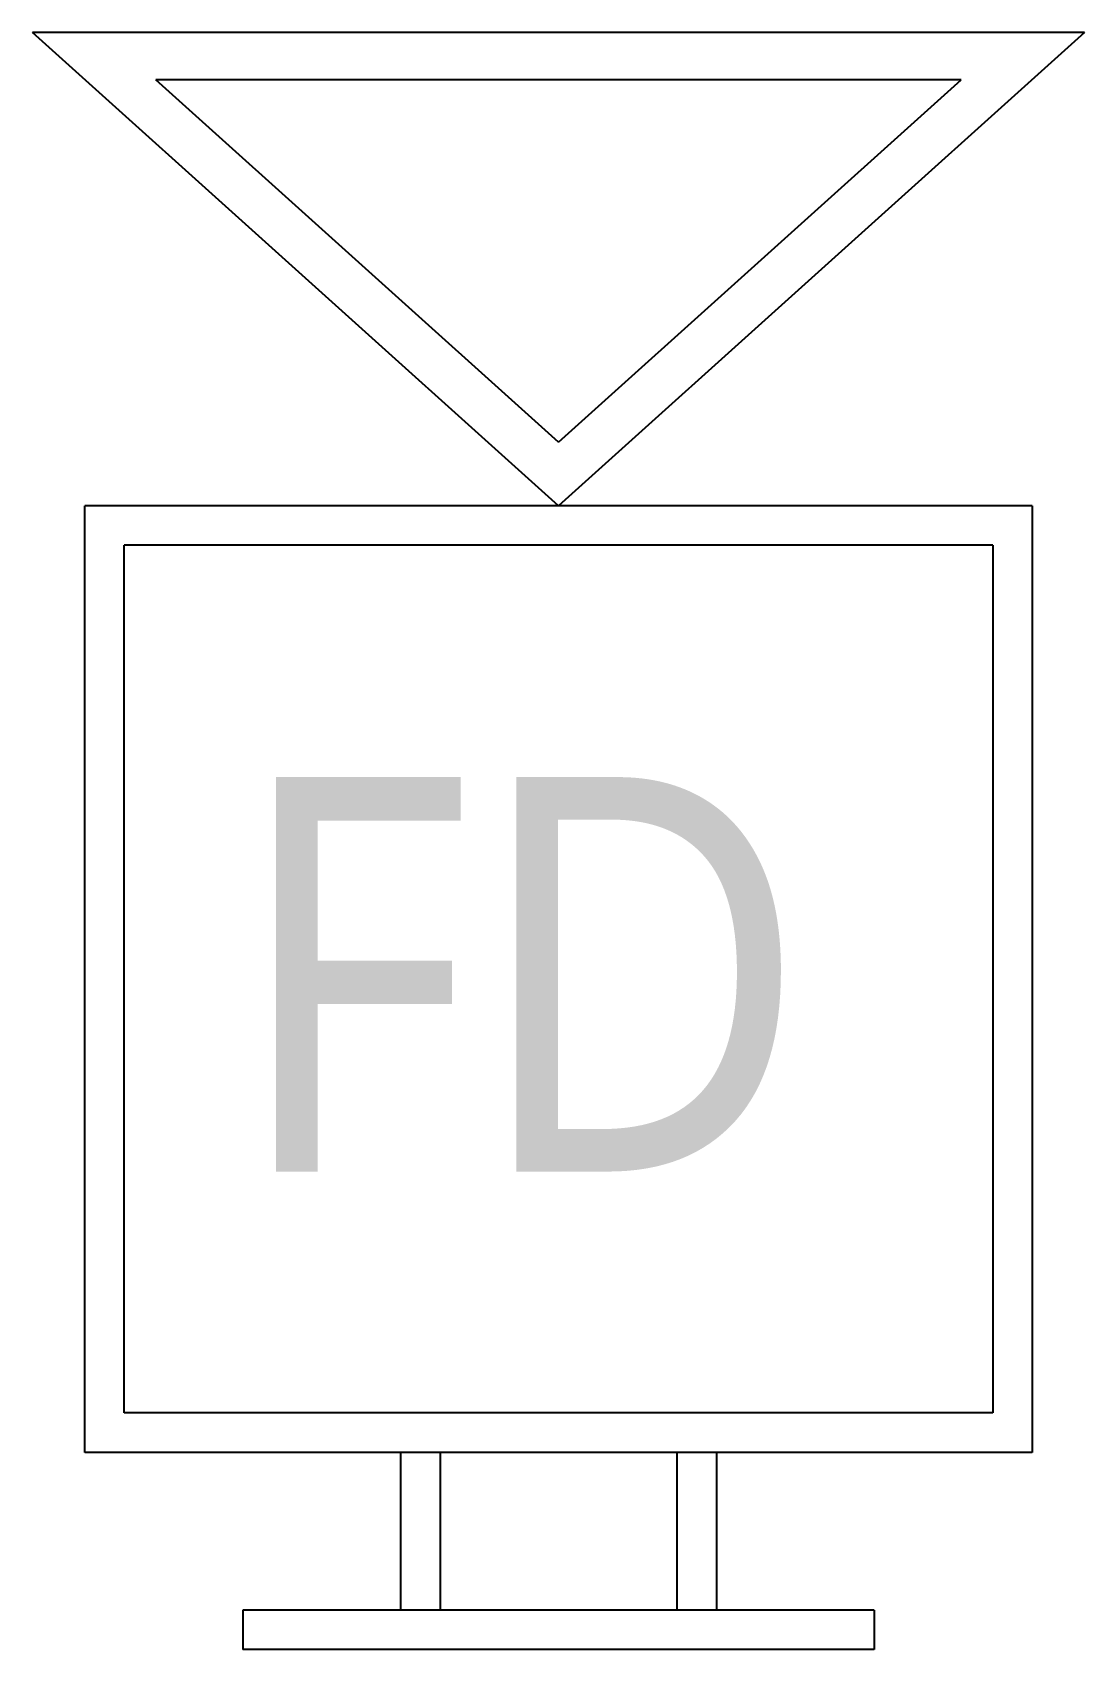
# Model space of a CAD drawing. Header units: millimetres. Extents: x -1.72 to 1.72, y 0 to 5.3.
import ezdxf

# ---------------------------------------------------------------- set-up
doc = ezdxf.new("R2010")
doc.units = ezdxf.units.MM
doc.header["$LTSCALE"] = 150
doc.styles.add('맑은고딕', font='malgun.ttf')

msp = doc.modelspace()

# ---------------------------------------------------------------- linework, layer by layer
at = {"linetype": 'Continuous'}
for p, q in [((1.7217, 5.2965), (-1.7217, 5.2965)), ((0, 3.7463), (-1.7217, 5.2965)), ((1.7217, 5.2965), (0, 3.7463)), ((0, 3.9549), (-1.3178, 5.1415)), ((1.3178, 5.1415), (-1.3178, 5.1415)), ((0, 3.9549), (1.3178, 5.1415)), ((1.5502, 3.7463), (-1.5502, 3.7463)), ((-1.5502, 0.6459), (-1.5502, 3.7463)), ((1.5502, 3.7463), (1.5502, 0.6459)), ((1.5502, 0.6459), (-1.5502, 0.6459)), ((-0.5167, 0.6459), (-0.5167, 0.1292)), ((-0.3876, 0.6459), (-0.3876, 0.1292)), ((0.3876, 0.6459), (0.3876, 0.1292)), ((0.5167, 0.6459), (0.5167, 0.1292)), ((-1.0335, 0.1292), (-1.0335, 0)), ((1.0335, 0.1292), (-1.0335, 0.1292)), ((1.0335, 0.1292), (1.0335, 0)), ((1.0335, 0), (-1.0335, 0))]:
    msp.add_line(p, q, dxfattribs=at)
at = {"color": 7, "linetype": 'Continuous'}
for p, q in [((1.421, 3.6171), (-1.421, 3.6171)), ((-1.421, 0.7751), (-1.421, 3.6171)), ((1.421, 3.6171), (1.421, 0.7751)), ((1.421, 0.7751), (-1.421, 0.7751))]:
    msp.add_line(p, q, dxfattribs=at)

# ---------------------------------------------------------------- texts
at = {"color": 7, "linetype": 'Continuous', "style": '맑은고딕', "width": 0.9}
msp.add_text('FD', height=1.29184, dxfattribs=at).set_placement((-1.0713, 1.5657))

doc.saveas('drawing.dxf')
